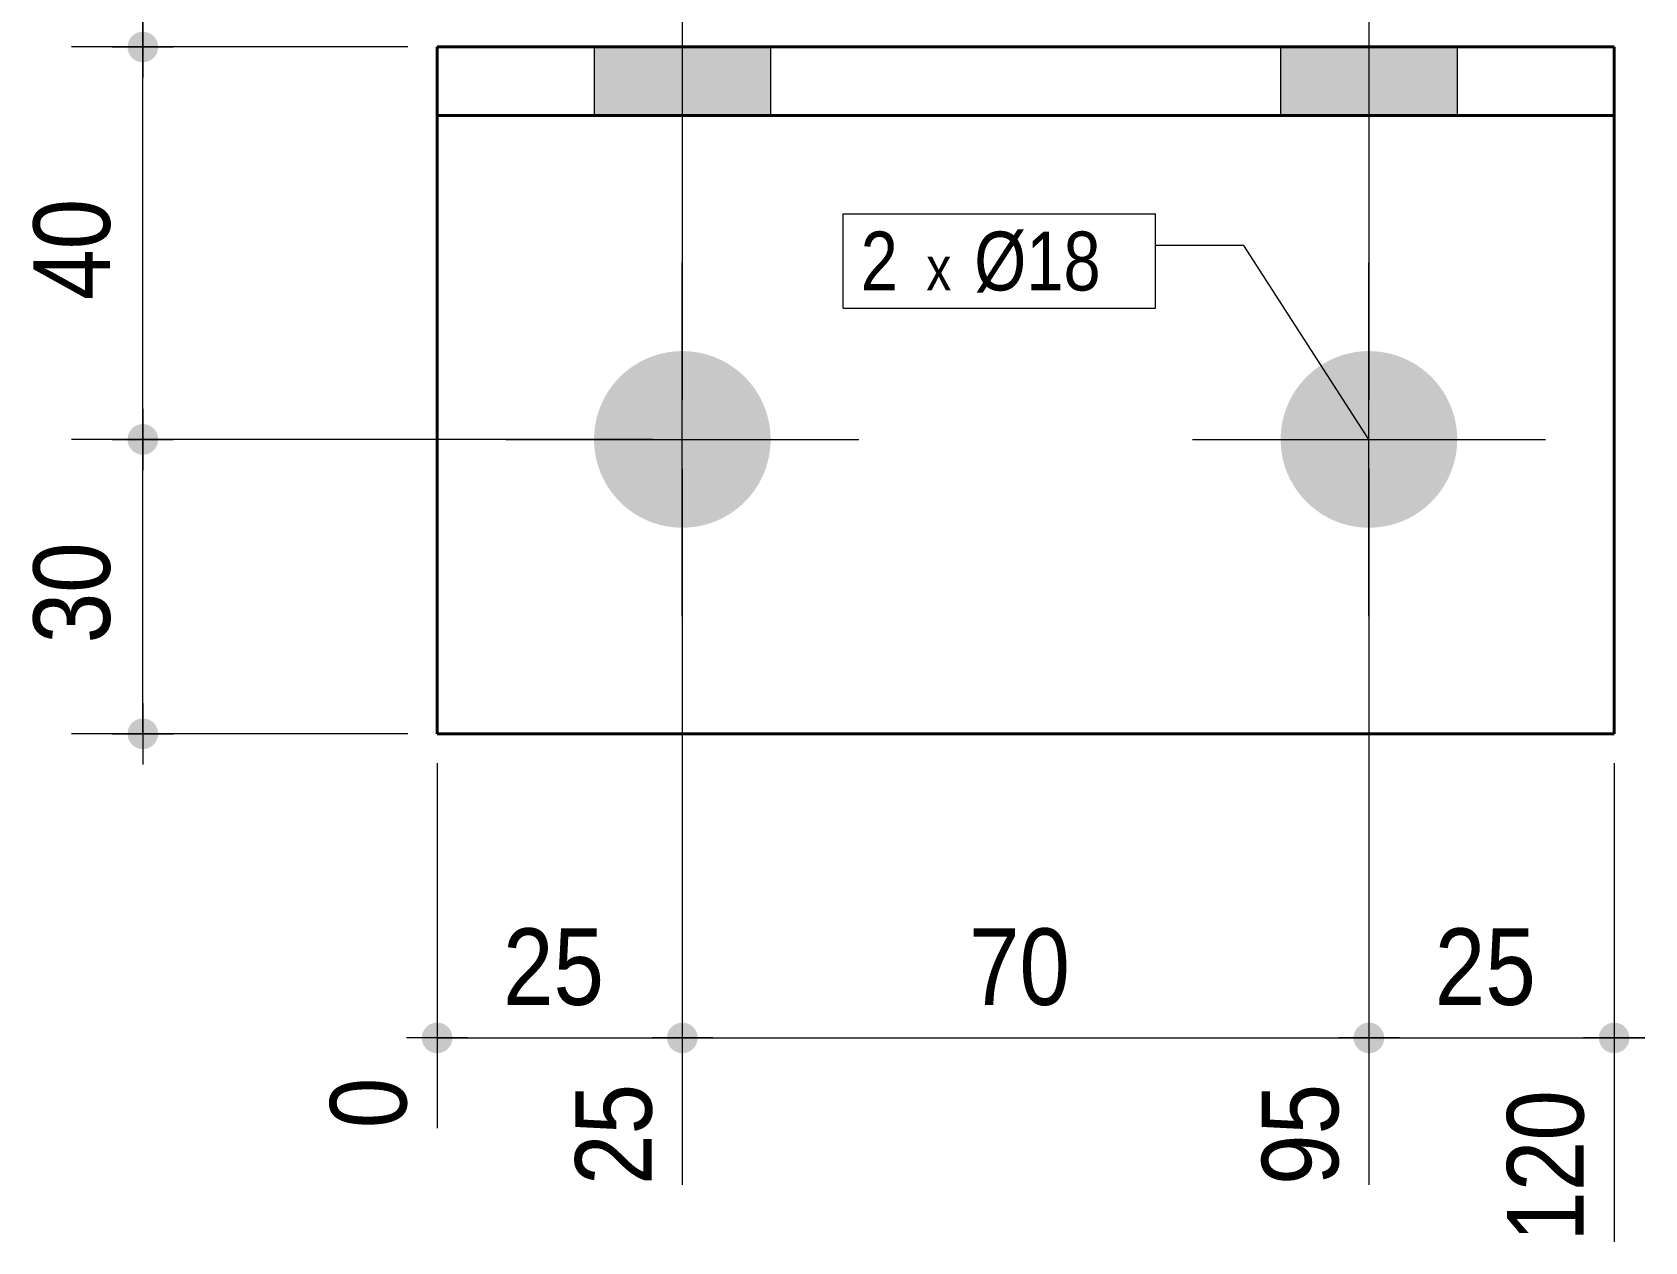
# Model space of a CAD drawing. Header units: millimetres. Extents: x 2 to 287, y 5 to 195.
# Drawn here: x 101.9 to 156.7, y 56.3 to 97.4 of the extents above; entities that cross this region are included whole.
import ezdxf

# ---------------------------------------------------------------- set-up
doc = ezdxf.new("R2010")
doc.units = ezdxf.units.MM
for name, color, linetype, lineweight in [('Boulon', 7, 'Continuous', 0), ('Cotation', 7, 'Continuous', 0), ('Désignation boulon', 3, 'Continuous', 0), ('Piece', 2, 'Continuous', 0)]:
    doc.layers.add(name, color=color, linetype=linetype, lineweight=lineweight)
doc.styles.add('ARIAL', font='ARIAL.TTF')
doc.styles.add('COMIC_SANS_MS', font='COMIC.TTF')

# ---------------------------------------------------------------- blocks, each defined once
blk = doc.blocks.new('*A4')
at = {"layer": 'Boulon'}
for points in [[(127.012, 96.87), (127.012, 94.537), (121.012, 94.537), (121.012, 96.87)], [(150.345, 96.87), (150.345, 94.537), (144.345, 94.537), (144.345, 96.87)]]:
    blk.add_hatch(color=256, dxfattribs=at).paths.add_polyline_path(points, flags=17)
at = {"layer": 'Boulon', "linetype": 'Continuous', "lineweight": 0}
for p, q in [((124.012, 101.535), (124.012, 84.868)), ((147.345, 101.535), (147.345, 84.868)), ((121.012, 96.87), (121.012, 94.537)), ((127.012, 96.87), (127.012, 94.537)), ((144.345, 96.87), (144.345, 94.537)), ((150.345, 96.87), (150.345, 94.537))]:
    blk.add_line(p, q, dxfattribs=at)
blk = doc.blocks.new('*A5')
at = {"layer": 'Boulon'}
for points in [[(123.94, 80.538), (123.866, 80.541), (123.793, 80.546), (123.719, 80.552), (123.646, 80.56), (123.573, 80.57), (123.501, 80.582), (123.428, 80.595), (123.356, 80.61), (123.284, 80.627), (123.213, 80.646), (123.143, 80.667), (123.072, 80.689), (123.003, 80.713), (122.934, 80.738), (122.865, 80.766), (122.798, 80.795), (122.731, 80.825), (122.665, 80.858), (122.599, 80.892), (122.535, 80.927), (122.471, 80.964), (122.408, 81.003), (122.347, 81.043), (122.286, 81.085), (122.226, 81.128), (122.168, 81.172), (122.11, 81.218), (122.054, 81.266), (121.999, 81.315), (121.945, 81.365), (121.892, 81.416), (121.841, 81.469), (121.791, 81.523), (121.742, 81.578), (121.694, 81.634), (121.648, 81.692), (121.604, 81.75), (121.561, 81.81), (121.519, 81.871), (121.479, 81.932), (121.44, 81.995), (121.403, 82.059), (121.368, 82.123), (121.334, 82.189), (121.301, 82.255), (121.271, 82.322), (121.242, 82.389), (121.214, 82.458), (121.189, 82.527), (121.165, 82.596), (121.143, 82.667), (121.122, 82.737), (121.103, 82.809), (121.086, 82.88), (121.071, 82.952), (121.058, 83.025), (121.046, 83.097), (121.036, 83.17), (121.028, 83.243), (121.022, 83.317), (121.017, 83.39), (121.014, 83.464), (121.013, 83.537), (121.014, 83.611), (121.017, 83.685), (121.022, 83.758), (121.028, 83.831), (121.036, 83.905), (121.046, 83.978), (121.058, 84.05), (121.071, 84.123), (121.086, 84.195), (121.103, 84.266), (121.122, 84.338), (121.143, 84.408), (121.165, 84.478), (121.189, 84.548), (121.214, 84.617), (121.242, 84.685), (121.271, 84.753), (121.301, 84.82), (121.334, 84.886), (121.368, 84.952), (121.403, 85.016), (121.44, 85.08), (121.479, 85.142), (121.519, 85.204), (121.561, 85.265), (121.604, 85.325), (121.648, 85.383), (121.694, 85.441), (121.742, 85.497), (121.791, 85.552), (121.841, 85.606), (121.892, 85.659), (121.945, 85.71), (121.999, 85.76), (122.054, 85.809), (122.11, 85.856), (122.168, 85.902), (122.226, 85.947), (122.286, 85.99), (122.347, 86.032), (122.408, 86.072), (122.471, 86.111), (122.535, 86.148), (122.599, 86.183), (122.665, 86.217), (122.731, 86.249), (122.798, 86.28), (122.865, 86.309), (122.934, 86.336), (123.003, 86.362), (123.072, 86.386), (123.143, 86.408), (123.213, 86.429), (123.284, 86.448), (123.356, 86.465), (123.428, 86.48), (123.501, 86.493), (123.573, 86.505), (123.646, 86.515), (123.719, 86.523), (123.793, 86.529), (123.866, 86.534), (123.94, 86.537), (124.013, 86.537), (124.087, 86.537), (124.161, 86.534), (124.234, 86.529), (124.307, 86.523), (124.381, 86.515), (124.454, 86.505), (124.526, 86.493), (124.599, 86.48), (124.671, 86.465), (124.742, 86.448), (124.814, 86.429), (124.884, 86.408), (124.954, 86.386), (125.024, 86.362), (125.093, 86.336), (125.161, 86.309), (125.229, 86.28), (125.296, 86.249), (125.362, 86.217), (125.428, 86.183), (125.492, 86.148), (125.556, 86.111), (125.618, 86.072), (125.68, 86.032), (125.741, 85.99), (125.8, 85.947), (125.859, 85.902), (125.917, 85.856), (125.973, 85.809), (126.028, 85.76), (126.082, 85.71), (126.135, 85.659), (126.186, 85.606), (126.236, 85.552), (126.285, 85.497), (126.332, 85.441), (126.378, 85.383), (126.423, 85.325), (126.466, 85.265), (126.508, 85.204), (126.548, 85.142), (126.587, 85.08), (126.624, 85.016), (126.659, 84.952), (126.693, 84.886), (126.725, 84.82), (126.756, 84.753), (126.785, 84.685), (126.812, 84.617), (126.838, 84.548), (126.862, 84.478), (126.884, 84.408), (126.905, 84.338), (126.923, 84.266), (126.94, 84.195), (126.956, 84.123), (126.969, 84.05), (126.981, 83.978), (126.991, 83.905), (126.999, 83.831), (127.005, 83.758), (127.01, 83.685), (127.012, 83.611), (127.013, 83.537), (127.012, 83.464), (127.01, 83.39), (127.005, 83.317), (126.999, 83.243), (126.991, 83.17), (126.981, 83.097), (126.969, 83.025), (126.956, 82.952), (126.94, 82.88), (126.923, 82.809), (126.905, 82.737), (126.884, 82.667), (126.862, 82.596), (126.838, 82.527), (126.812, 82.458), (126.785, 82.389), (126.756, 82.322), (126.725, 82.255), (126.693, 82.189), (126.659, 82.123), (126.624, 82.059), (126.587, 81.995), (126.548, 81.932), (126.508, 81.871), (126.466, 81.81), (126.423, 81.75), (126.378, 81.692), (126.332, 81.634), (126.285, 81.578), (126.236, 81.523), (126.186, 81.469), (126.135, 81.416), (126.082, 81.365), (126.028, 81.315), (125.973, 81.266), (125.917, 81.218), (125.859, 81.172), (125.8, 81.128), (125.741, 81.085), (125.68, 81.043), (125.618, 81.003), (125.556, 80.964), (125.492, 80.927), (125.428, 80.892), (125.362, 80.858), (125.296, 80.825), (125.229, 80.795), (125.161, 80.766), (125.093, 80.738), (125.024, 80.713), (124.954, 80.689), (124.884, 80.667), (124.814, 80.646), (124.742, 80.627), (124.671, 80.61), (124.599, 80.595), (124.526, 80.582), (124.454, 80.57), (124.381, 80.56), (124.307, 80.552), (124.234, 80.546), (124.161, 80.541), (124.087, 80.538), (124.013, 80.537)], [(147.273, 80.538), (147.2, 80.541), (147.126, 80.546), (147.053, 80.552), (146.979, 80.56), (146.907, 80.57), (146.834, 80.582), (146.761, 80.595), (146.689, 80.61), (146.618, 80.627), (146.547, 80.646), (146.476, 80.667), (146.406, 80.689), (146.336, 80.713), (146.267, 80.738), (146.199, 80.766), (146.131, 80.795), (146.064, 80.825), (145.998, 80.858), (145.933, 80.892), (145.868, 80.927), (145.804, 80.964), (145.742, 81.003), (145.68, 81.043), (145.619, 81.085), (145.56, 81.128), (145.501, 81.172), (145.444, 81.218), (145.387, 81.266), (145.332, 81.315), (145.278, 81.365), (145.225, 81.416), (145.174, 81.469), (145.124, 81.523), (145.075, 81.578), (145.028, 81.634), (144.982, 81.692), (144.937, 81.75), (144.894, 81.81), (144.852, 81.871), (144.812, 81.932), (144.774, 81.995), (144.736, 82.059), (144.701, 82.123), (144.667, 82.189), (144.635, 82.255), (144.604, 82.322), (144.575, 82.389), (144.548, 82.458), (144.522, 82.527), (144.498, 82.596), (144.476, 82.667), (144.455, 82.737), (144.437, 82.809), (144.42, 82.88), (144.404, 82.952), (144.391, 83.025), (144.379, 83.097), (144.369, 83.17), (144.361, 83.243), (144.355, 83.317), (144.35, 83.39), (144.348, 83.464), (144.347, 83.537), (144.348, 83.611), (144.35, 83.685), (144.355, 83.758), (144.361, 83.831), (144.369, 83.905), (144.379, 83.978), (144.391, 84.05), (144.404, 84.123), (144.42, 84.195), (144.437, 84.266), (144.455, 84.338), (144.476, 84.408), (144.498, 84.478), (144.522, 84.548), (144.548, 84.617), (144.575, 84.685), (144.604, 84.753), (144.635, 84.82), (144.667, 84.886), (144.701, 84.952), (144.736, 85.016), (144.774, 85.08), (144.812, 85.142), (144.852, 85.204), (144.894, 85.265), (144.937, 85.325), (144.982, 85.383), (145.028, 85.441), (145.075, 85.497), (145.124, 85.552), (145.174, 85.606), (145.225, 85.659), (145.278, 85.71), (145.332, 85.76), (145.387, 85.809), (145.444, 85.856), (145.501, 85.902), (145.56, 85.947), (145.619, 85.99), (145.68, 86.032), (145.742, 86.072), (145.804, 86.111), (145.868, 86.148), (145.933, 86.183), (145.998, 86.217), (146.064, 86.249), (146.131, 86.28), (146.199, 86.309), (146.267, 86.336), (146.336, 86.362), (146.406, 86.386), (146.476, 86.408), (146.547, 86.429), (146.618, 86.448), (146.689, 86.465), (146.761, 86.48), (146.834, 86.493), (146.907, 86.505), (146.979, 86.515), (147.053, 86.523), (147.126, 86.529), (147.2, 86.534), (147.273, 86.537), (147.347, 86.537), (147.42, 86.537), (147.494, 86.534), (147.567, 86.529), (147.641, 86.523), (147.714, 86.515), (147.787, 86.505), (147.86, 86.493), (147.932, 86.48), (148.004, 86.465), (148.076, 86.448), (148.147, 86.429), (148.218, 86.408), (148.288, 86.386), (148.357, 86.362), (148.426, 86.336), (148.495, 86.309), (148.562, 86.28), (148.629, 86.249), (148.696, 86.217), (148.761, 86.183), (148.825, 86.148), (148.889, 86.111), (148.952, 86.072), (149.013, 86.032), (149.074, 85.99), (149.134, 85.947), (149.192, 85.902), (149.25, 85.856), (149.306, 85.809), (149.361, 85.76), (149.415, 85.71), (149.468, 85.659), (149.519, 85.606), (149.57, 85.552), (149.618, 85.497), (149.666, 85.441), (149.712, 85.383), (149.756, 85.325), (149.799, 85.265), (149.841, 85.204), (149.881, 85.142), (149.92, 85.08), (149.957, 85.016), (149.992, 84.952), (150.026, 84.886), (150.059, 84.82), (150.089, 84.753), (150.118, 84.685), (150.146, 84.617), (150.171, 84.548), (150.195, 84.478), (150.218, 84.408), (150.238, 84.338), (150.257, 84.266), (150.274, 84.195), (150.289, 84.123), (150.303, 84.05), (150.314, 83.978), (150.324, 83.905), (150.332, 83.831), (150.339, 83.758), (150.343, 83.685), (150.346, 83.611), (150.347, 83.537), (150.346, 83.464), (150.343, 83.39), (150.339, 83.317), (150.332, 83.243), (150.324, 83.17), (150.314, 83.097), (150.303, 83.025), (150.289, 82.952), (150.274, 82.88), (150.257, 82.809), (150.238, 82.737), (150.218, 82.667), (150.195, 82.596), (150.171, 82.527), (150.146, 82.458), (150.118, 82.389), (150.089, 82.322), (150.059, 82.255), (150.026, 82.189), (149.992, 82.123), (149.957, 82.059), (149.92, 81.995), (149.881, 81.932), (149.841, 81.871), (149.799, 81.81), (149.756, 81.75), (149.712, 81.692), (149.666, 81.634), (149.618, 81.578), (149.57, 81.523), (149.519, 81.469), (149.468, 81.416), (149.415, 81.365), (149.361, 81.315), (149.306, 81.266), (149.25, 81.218), (149.192, 81.172), (149.134, 81.128), (149.074, 81.085), (149.013, 81.043), (148.952, 81.003), (148.889, 80.964), (148.825, 80.927), (148.761, 80.892), (148.696, 80.858), (148.629, 80.825), (148.562, 80.795), (148.495, 80.766), (148.426, 80.738), (148.357, 80.713), (148.288, 80.689), (148.218, 80.667), (148.147, 80.646), (148.076, 80.627), (148.004, 80.61), (147.932, 80.595), (147.86, 80.582), (147.787, 80.57), (147.714, 80.56), (147.641, 80.552), (147.567, 80.546), (147.494, 80.541), (147.42, 80.538), (147.347, 80.537)]]:
    blk.add_hatch(color=256, dxfattribs=at).paths.add_polyline_path(points, flags=17)
at = {"layer": 'Boulon', "linetype": 'Continuous', "lineweight": 0}
for p, q in [((124.013, 77.537), (124.013, 89.537)), ((147.347, 77.537), (147.347, 89.537)), ((118.013, 83.537), (130.013, 83.537)), ((141.347, 83.537), (153.347, 83.537))]:
    blk.add_line(p, q, dxfattribs=at)
blk = doc.blocks.new('*A6')
at = {"layer": 'Piece', "color": 2, "linetype": 'Continuous', "lineweight": 40}
for p, q in [((115.68, 73.537125), (115.68, 96.870459)), ((155.68, 96.870459), (115.68, 96.870459)), ((155.68, 73.537125), (155.68, 96.870459)), ((155.68, 94.537125), (115.68, 94.537125)), ((155.68, 73.537125), (115.68, 73.537125))]:
    blk.add_line(p, q, dxfattribs=at)
blk = doc.blocks.new('*A18')
at = {"layer": 'Cotation'}
for points in [[(105.654, 83.018), (105.629, 83.02), (105.604, 83.023), (105.579, 83.027), (105.554, 83.033), (105.529, 83.04), (105.505, 83.048), (105.481, 83.057), (105.458, 83.067), (105.435, 83.079), (105.413, 83.091), (105.391, 83.105), (105.37, 83.12), (105.35, 83.135), (105.331, 83.152), (105.312, 83.17), (105.295, 83.188), (105.278, 83.208), (105.262, 83.228), (105.248, 83.249), (105.234, 83.27), (105.221, 83.292), (105.21, 83.315), (105.2, 83.338), (105.19, 83.362), (105.182, 83.386), (105.176, 83.411), (105.17, 83.436), (105.166, 83.461), (105.163, 83.486), (105.161, 83.512), (105.16, 83.537), (105.161, 83.563), (105.163, 83.588), (105.166, 83.614), (105.17, 83.639), (105.176, 83.664), (105.182, 83.688), (105.19, 83.713), (105.2, 83.736), (105.21, 83.76), (105.221, 83.783), (105.234, 83.805), (105.248, 83.826), (105.262, 83.847), (105.278, 83.867), (105.295, 83.887), (105.312, 83.905), (105.331, 83.923), (105.35, 83.939), (105.37, 83.955), (105.391, 83.97), (105.413, 83.983), (105.435, 83.996), (105.458, 84.008), (105.481, 84.018), (105.505, 84.027), (105.529, 84.035), (105.554, 84.042), (105.579, 84.047), (105.604, 84.052), (105.629, 84.055), (105.654, 84.057), (105.68, 84.057), (105.706, 84.057), (105.731, 84.055), (105.756, 84.052), (105.781, 84.047), (105.806, 84.042), (105.831, 84.035), (105.855, 84.027), (105.879, 84.018), (105.902, 84.008), (105.925, 83.996), (105.947, 83.983), (105.969, 83.97), (105.99, 83.955), (106.01, 83.939), (106.029, 83.923), (106.048, 83.905), (106.065, 83.887), (106.082, 83.867), (106.098, 83.847), (106.112, 83.826), (106.126, 83.805), (106.139, 83.783), (106.15, 83.76), (106.16, 83.736), (106.17, 83.713), (106.178, 83.688), (106.184, 83.664), (106.19, 83.639), (106.194, 83.614), (106.197, 83.588), (106.199, 83.563), (106.2, 83.537), (106.199, 83.512), (106.197, 83.486), (106.194, 83.461), (106.19, 83.436), (106.184, 83.411), (106.178, 83.386), (106.17, 83.362), (106.16, 83.338), (106.15, 83.315), (106.139, 83.292), (106.126, 83.27), (106.112, 83.249), (106.098, 83.228), (106.082, 83.208), (106.065, 83.188), (106.048, 83.17), (106.029, 83.152), (106.01, 83.135), (105.99, 83.12), (105.969, 83.105), (105.947, 83.091), (105.925, 83.079), (105.902, 83.067), (105.879, 83.057), (105.855, 83.048), (105.831, 83.04), (105.806, 83.033), (105.781, 83.027), (105.756, 83.023), (105.731, 83.02), (105.706, 83.018), (105.68, 83.017)], [(105.654, 73.018), (105.629, 73.02), (105.604, 73.023), (105.579, 73.027), (105.554, 73.033), (105.529, 73.04), (105.505, 73.048), (105.481, 73.057), (105.458, 73.067), (105.435, 73.079), (105.413, 73.091), (105.391, 73.105), (105.37, 73.119), (105.35, 73.135), (105.331, 73.152), (105.312, 73.169), (105.295, 73.188), (105.278, 73.207), (105.262, 73.227), (105.248, 73.248), (105.234, 73.27), (105.221, 73.292), (105.21, 73.315), (105.2, 73.338), (105.19, 73.362), (105.182, 73.386), (105.176, 73.411), (105.17, 73.436), (105.166, 73.461), (105.163, 73.486), (105.161, 73.512), (105.16, 73.537), (105.161, 73.563), (105.163, 73.588), (105.166, 73.613), (105.17, 73.639), (105.176, 73.663), (105.182, 73.688), (105.19, 73.712), (105.2, 73.736), (105.21, 73.759), (105.221, 73.782), (105.234, 73.804), (105.248, 73.826), (105.262, 73.847), (105.278, 73.867), (105.295, 73.886), (105.312, 73.905), (105.331, 73.922), (105.35, 73.939), (105.37, 73.955), (105.391, 73.969), (105.413, 73.983), (105.435, 73.996), (105.458, 74.007), (105.481, 74.018), (105.505, 74.027), (105.529, 74.035), (105.554, 74.042), (105.579, 74.047), (105.604, 74.051), (105.629, 74.055), (105.654, 74.056), (105.68, 74.057), (105.706, 74.056), (105.731, 74.055), (105.756, 74.051), (105.781, 74.047), (105.806, 74.042), (105.831, 74.035), (105.855, 74.027), (105.879, 74.018), (105.902, 74.007), (105.925, 73.996), (105.947, 73.983), (105.969, 73.969), (105.99, 73.955), (106.01, 73.939), (106.029, 73.922), (106.048, 73.905), (106.065, 73.886), (106.082, 73.867), (106.098, 73.847), (106.112, 73.826), (106.126, 73.804), (106.139, 73.782), (106.15, 73.759), (106.16, 73.736), (106.17, 73.712), (106.178, 73.688), (106.184, 73.663), (106.19, 73.639), (106.194, 73.613), (106.197, 73.588), (106.199, 73.563), (106.2, 73.537), (106.199, 73.512), (106.197, 73.486), (106.194, 73.461), (106.19, 73.436), (106.184, 73.411), (106.178, 73.386), (106.17, 73.362), (106.16, 73.338), (106.15, 73.315), (106.139, 73.292), (106.126, 73.27), (106.112, 73.248), (106.098, 73.227), (106.082, 73.207), (106.065, 73.188), (106.048, 73.169), (106.029, 73.152), (106.01, 73.135), (105.99, 73.119), (105.969, 73.105), (105.947, 73.091), (105.925, 73.079), (105.902, 73.067), (105.879, 73.057), (105.855, 73.048), (105.831, 73.04), (105.806, 73.033), (105.781, 73.027), (105.756, 73.023), (105.731, 73.02), (105.706, 73.018), (105.68, 73.017)]]:
    blk.add_hatch(color=256, dxfattribs=at).paths.add_polyline_path(points, flags=17)
at = {"layer": 'Cotation', "linetype": 'Continuous', "lineweight": 0}
for p, q in [((105.68, 84.577), (105.68, 82.497)), ((105.68, 83.537), (105.68, 84.577)), ((123.013, 83.537), (103.26, 83.537)), ((104.64, 83.537), (106.72, 83.537)), ((105.68, 73.537), (105.68, 83.537)), ((105.68, 74.577), (105.68, 72.497)), ((114.68, 73.537), (103.26, 73.537)), ((104.64, 73.537), (106.72, 73.537)), ((105.68, 73.537), (105.68, 72.497))]:
    blk.add_line(p, q, dxfattribs=at)
at = {"layer": 'Cotation'}
for p in [(105.68, 83.537), (105.68, 73.537)]:
    blk.add_point(p, dxfattribs=at)
at = {"layer": 'Cotation', "style": 'ARIAL', "width": 0.85}
blk.add_text('30', height=2.6, rotation=90.0002, dxfattribs=at).set_placement((104.56, 76.609))
blk = doc.blocks.new('*A19')
at = {"layer": 'Cotation'}
for points in [[(105.654, 96.351), (105.629, 96.353), (105.604, 96.356), (105.579, 96.36), (105.554, 96.366), (105.529, 96.373), (105.505, 96.381), (105.481, 96.39), (105.458, 96.4), (105.435, 96.412), (105.413, 96.424), (105.391, 96.438), (105.37, 96.453), (105.35, 96.468), (105.331, 96.485), (105.312, 96.503), (105.295, 96.521), (105.278, 96.541), (105.262, 96.561), (105.248, 96.582), (105.234, 96.603), (105.221, 96.625), (105.21, 96.648), (105.2, 96.671), (105.19, 96.695), (105.182, 96.72), (105.176, 96.744), (105.17, 96.769), (105.166, 96.794), (105.163, 96.819), (105.161, 96.845), (105.16, 96.87), (105.161, 96.896), (105.163, 96.921), (105.166, 96.947), (105.17, 96.972), (105.176, 96.997), (105.182, 97.021), (105.19, 97.046), (105.2, 97.069), (105.21, 97.093), (105.221, 97.116), (105.234, 97.138), (105.248, 97.159), (105.262, 97.18), (105.278, 97.2), (105.295, 97.22), (105.312, 97.238), (105.331, 97.256), (105.35, 97.272), (105.37, 97.288), (105.391, 97.303), (105.413, 97.316), (105.435, 97.329), (105.458, 97.341), (105.481, 97.351), (105.505, 97.36), (105.529, 97.368), (105.554, 97.375), (105.579, 97.38), (105.604, 97.385), (105.629, 97.388), (105.654, 97.39), (105.68, 97.39), (105.706, 97.39), (105.731, 97.388), (105.756, 97.385), (105.781, 97.38), (105.806, 97.375), (105.831, 97.368), (105.855, 97.36), (105.879, 97.351), (105.902, 97.341), (105.925, 97.329), (105.947, 97.316), (105.969, 97.303), (105.99, 97.288), (106.01, 97.272), (106.029, 97.256), (106.048, 97.238), (106.065, 97.22), (106.082, 97.2), (106.098, 97.18), (106.112, 97.159), (106.126, 97.138), (106.139, 97.116), (106.15, 97.093), (106.16, 97.069), (106.17, 97.046), (106.178, 97.021), (106.184, 96.997), (106.19, 96.972), (106.194, 96.947), (106.197, 96.921), (106.199, 96.896), (106.2, 96.87), (106.199, 96.845), (106.197, 96.819), (106.194, 96.794), (106.19, 96.769), (106.184, 96.744), (106.178, 96.72), (106.17, 96.695), (106.16, 96.671), (106.15, 96.648), (106.139, 96.625), (106.126, 96.603), (106.112, 96.582), (106.098, 96.561), (106.082, 96.541), (106.065, 96.521), (106.048, 96.503), (106.029, 96.485), (106.01, 96.468), (105.99, 96.453), (105.969, 96.438), (105.947, 96.424), (105.925, 96.412), (105.902, 96.4), (105.879, 96.39), (105.855, 96.381), (105.831, 96.373), (105.806, 96.366), (105.781, 96.36), (105.756, 96.356), (105.731, 96.353), (105.706, 96.351), (105.68, 96.35)], [(105.654, 83.018), (105.629, 83.02), (105.604, 83.023), (105.579, 83.027), (105.554, 83.033), (105.529, 83.04), (105.505, 83.048), (105.481, 83.057), (105.458, 83.067), (105.435, 83.079), (105.413, 83.091), (105.391, 83.105), (105.37, 83.12), (105.35, 83.135), (105.331, 83.152), (105.312, 83.17), (105.295, 83.188), (105.278, 83.208), (105.262, 83.228), (105.248, 83.249), (105.234, 83.27), (105.221, 83.292), (105.21, 83.315), (105.2, 83.338), (105.19, 83.362), (105.182, 83.386), (105.176, 83.411), (105.17, 83.436), (105.166, 83.461), (105.163, 83.486), (105.161, 83.512), (105.16, 83.537), (105.161, 83.563), (105.163, 83.588), (105.166, 83.614), (105.17, 83.639), (105.176, 83.664), (105.182, 83.688), (105.19, 83.713), (105.2, 83.736), (105.21, 83.76), (105.221, 83.783), (105.234, 83.805), (105.248, 83.826), (105.262, 83.847), (105.278, 83.867), (105.295, 83.887), (105.312, 83.905), (105.331, 83.923), (105.35, 83.939), (105.37, 83.955), (105.391, 83.97), (105.413, 83.983), (105.435, 83.996), (105.458, 84.008), (105.481, 84.018), (105.505, 84.027), (105.529, 84.035), (105.554, 84.042), (105.579, 84.047), (105.604, 84.052), (105.629, 84.055), (105.654, 84.057), (105.68, 84.057), (105.706, 84.057), (105.731, 84.055), (105.756, 84.052), (105.781, 84.047), (105.806, 84.042), (105.831, 84.035), (105.855, 84.027), (105.879, 84.018), (105.902, 84.008), (105.925, 83.996), (105.947, 83.983), (105.969, 83.97), (105.99, 83.955), (106.01, 83.939), (106.029, 83.923), (106.048, 83.905), (106.065, 83.887), (106.082, 83.867), (106.098, 83.847), (106.112, 83.826), (106.126, 83.805), (106.139, 83.783), (106.15, 83.76), (106.16, 83.736), (106.17, 83.713), (106.178, 83.688), (106.184, 83.664), (106.19, 83.639), (106.194, 83.614), (106.197, 83.588), (106.199, 83.563), (106.2, 83.537), (106.199, 83.512), (106.197, 83.486), (106.194, 83.461), (106.19, 83.436), (106.184, 83.411), (106.178, 83.386), (106.17, 83.362), (106.16, 83.338), (106.15, 83.315), (106.139, 83.292), (106.126, 83.27), (106.112, 83.249), (106.098, 83.228), (106.082, 83.208), (106.065, 83.188), (106.048, 83.17), (106.029, 83.152), (106.01, 83.135), (105.99, 83.12), (105.969, 83.105), (105.947, 83.091), (105.925, 83.079), (105.902, 83.067), (105.879, 83.057), (105.855, 83.048), (105.831, 83.04), (105.806, 83.033), (105.781, 83.027), (105.756, 83.023), (105.731, 83.02), (105.706, 83.018), (105.68, 83.017)]]:
    blk.add_hatch(color=256, dxfattribs=at).paths.add_polyline_path(points, flags=17)
at = {"layer": 'Cotation', "linetype": 'Continuous', "lineweight": 0}
for p, q in [((105.68, 97.91), (105.68, 95.83)), ((105.68, 96.87), (105.68, 97.91)), ((114.68, 96.87), (103.26, 96.87)), ((104.64, 96.87), (106.72, 96.87)), ((105.68, 83.537), (105.68, 96.87)), ((105.68, 84.577), (105.68, 82.497)), ((123.013, 83.537), (103.26, 83.537)), ((104.64, 83.537), (106.72, 83.537)), ((105.68, 83.537), (105.68, 82.497))]:
    blk.add_line(p, q, dxfattribs=at)
at = {"layer": 'Cotation'}
for p in [(105.68, 96.87), (105.68, 83.537)]:
    blk.add_point(p, dxfattribs=at)
at = {"layer": 'Cotation', "style": 'ARIAL', "width": 0.85}
blk.add_text('40', height=2.6, rotation=90.0002, dxfattribs=at).set_placement((104.56, 88.276))
blk = doc.blocks.new('*A23')
at = {"layer": 'Cotation'}
for points in [[(115.654, 62.684), (115.629, 62.686), (115.604, 62.689), (115.579, 62.694), (115.554, 62.699), (115.529, 62.706), (115.505, 62.714), (115.481, 62.723), (115.458, 62.734), (115.435, 62.745), (115.413, 62.758), (115.391, 62.771), (115.37, 62.786), (115.35, 62.802), (115.331, 62.818), (115.312, 62.836), (115.295, 62.855), (115.278, 62.874), (115.262, 62.894), (115.248, 62.915), (115.234, 62.936), (115.221, 62.959), (115.21, 62.981), (115.2, 63.005), (115.19, 63.029), (115.182, 63.053), (115.176, 63.077), (115.17, 63.102), (115.166, 63.127), (115.163, 63.153), (115.161, 63.178), (115.16, 63.204), (115.161, 63.229), (115.163, 63.255), (115.166, 63.28), (115.17, 63.305), (115.176, 63.33), (115.182, 63.355), (115.19, 63.379), (115.2, 63.403), (115.21, 63.426), (115.221, 63.449), (115.234, 63.471), (115.248, 63.493), (115.262, 63.514), (115.278, 63.534), (115.295, 63.553), (115.312, 63.571), (115.331, 63.589), (115.35, 63.606), (115.37, 63.621), (115.391, 63.636), (115.413, 63.65), (115.435, 63.662), (115.458, 63.674), (115.481, 63.684), (115.505, 63.693), (115.529, 63.701), (115.554, 63.708), (115.579, 63.714), (115.604, 63.718), (115.629, 63.721), (115.654, 63.723), (115.68, 63.724), (115.706, 63.723), (115.731, 63.721), (115.756, 63.718), (115.781, 63.714), (115.806, 63.708), (115.831, 63.701), (115.855, 63.693), (115.879, 63.684), (115.902, 63.674), (115.925, 63.662), (115.947, 63.65), (115.969, 63.636), (115.99, 63.621), (116.01, 63.606), (116.029, 63.589), (116.048, 63.571), (116.065, 63.553), (116.082, 63.534), (116.098, 63.514), (116.112, 63.493), (116.126, 63.471), (116.139, 63.449), (116.15, 63.426), (116.16, 63.403), (116.17, 63.379), (116.178, 63.355), (116.184, 63.33), (116.19, 63.305), (116.194, 63.28), (116.197, 63.255), (116.199, 63.229), (116.2, 63.204), (116.199, 63.178), (116.197, 63.153), (116.194, 63.127), (116.19, 63.102), (116.184, 63.077), (116.178, 63.053), (116.17, 63.029), (116.16, 63.005), (116.15, 62.981), (116.139, 62.959), (116.126, 62.936), (116.112, 62.915), (116.098, 62.894), (116.082, 62.874), (116.065, 62.855), (116.048, 62.836), (116.029, 62.818), (116.01, 62.802), (115.99, 62.786), (115.969, 62.771), (115.947, 62.758), (115.925, 62.745), (115.902, 62.734), (115.879, 62.723), (115.855, 62.714), (115.831, 62.706), (115.806, 62.699), (115.781, 62.694), (115.756, 62.689), (115.731, 62.686), (115.706, 62.684), (115.68, 62.684)], [(123.988, 62.684), (123.962, 62.686), (123.937, 62.689), (123.912, 62.694), (123.887, 62.699), (123.862, 62.706), (123.838, 62.714), (123.814, 62.723), (123.791, 62.734), (123.768, 62.745), (123.746, 62.758), (123.724, 62.771), (123.704, 62.786), (123.684, 62.802), (123.664, 62.818), (123.646, 62.836), (123.628, 62.855), (123.611, 62.874), (123.596, 62.894), (123.581, 62.915), (123.567, 62.936), (123.555, 62.959), (123.543, 62.981), (123.533, 63.005), (123.524, 63.029), (123.516, 63.053), (123.509, 63.077), (123.503, 63.102), (123.499, 63.127), (123.496, 63.153), (123.494, 63.178), (123.493, 63.204), (123.494, 63.229), (123.496, 63.255), (123.499, 63.28), (123.503, 63.305), (123.509, 63.33), (123.516, 63.355), (123.524, 63.379), (123.533, 63.403), (123.543, 63.426), (123.555, 63.449), (123.567, 63.471), (123.581, 63.493), (123.596, 63.514), (123.611, 63.534), (123.628, 63.553), (123.646, 63.571), (123.664, 63.589), (123.684, 63.606), (123.704, 63.621), (123.724, 63.636), (123.746, 63.65), (123.768, 63.662), (123.791, 63.674), (123.814, 63.684), (123.838, 63.693), (123.862, 63.701), (123.887, 63.708), (123.912, 63.714), (123.937, 63.718), (123.962, 63.721), (123.988, 63.723), (124.013, 63.724), (124.039, 63.723), (124.064, 63.721), (124.09, 63.718), (124.115, 63.714), (124.14, 63.708), (124.164, 63.701), (124.189, 63.693), (124.212, 63.684), (124.236, 63.674), (124.259, 63.662), (124.281, 63.65), (124.302, 63.636), (124.323, 63.621), (124.343, 63.606), (124.363, 63.589), (124.381, 63.571), (124.399, 63.553), (124.415, 63.534), (124.431, 63.514), (124.446, 63.493), (124.459, 63.471), (124.472, 63.449), (124.483, 63.426), (124.494, 63.403), (124.503, 63.379), (124.511, 63.355), (124.518, 63.33), (124.523, 63.305), (124.528, 63.28), (124.531, 63.255), (124.533, 63.229), (124.533, 63.204), (124.533, 63.178), (124.531, 63.153), (124.528, 63.127), (124.523, 63.102), (124.518, 63.077), (124.511, 63.053), (124.503, 63.029), (124.494, 63.005), (124.483, 62.981), (124.472, 62.959), (124.459, 62.936), (124.446, 62.915), (124.431, 62.894), (124.415, 62.874), (124.399, 62.855), (124.381, 62.836), (124.363, 62.818), (124.343, 62.802), (124.323, 62.786), (124.302, 62.771), (124.281, 62.758), (124.259, 62.745), (124.236, 62.734), (124.212, 62.723), (124.189, 62.714), (124.164, 62.706), (124.14, 62.699), (124.115, 62.694), (124.09, 62.689), (124.064, 62.686), (124.039, 62.684), (124.013, 62.684)]]:
    blk.add_hatch(color=256, dxfattribs=at).paths.add_polyline_path(points, flags=17)
at = {"layer": 'Cotation', "linetype": 'Continuous', "lineweight": 0}
for p, q in [((124.013, 82.537), (124.013, 58.207)), ((115.68, 72.537), (115.68, 60.135)), ((115.68, 64.244), (115.68, 62.164)), ((124.013, 64.244), (124.013, 62.164)), ((116.72, 63.204), (114.64, 63.204)), ((115.68, 63.204), (114.64, 63.204)), ((115.68, 63.204), (124.013, 63.204)), ((125.053, 63.204), (122.973, 63.204)), ((124.013, 63.204), (125.053, 63.204))]:
    blk.add_line(p, q, dxfattribs=at)
at = {"layer": 'Cotation'}
for p in [(115.68, 63.204), (124.013, 63.204)]:
    blk.add_point(p, dxfattribs=at)
at = {"layer": 'Cotation', "style": 'ARIAL', "width": 0.85}
blk.add_text('25', height=2.6, dxfattribs=at).set_placement((117.918, 64.324))
for s, p in [('0', (114.64, 60.135)), ('25', (122.973, 58.207))]:
    blk.add_text(s, height=2.6, rotation=90.0002, dxfattribs=at).set_placement(p)
blk = doc.blocks.new('*A24')
at = {"layer": 'Cotation'}
for points in [[(123.988, 62.684), (123.962, 62.686), (123.937, 62.689), (123.912, 62.694), (123.887, 62.699), (123.862, 62.706), (123.838, 62.714), (123.814, 62.723), (123.791, 62.734), (123.768, 62.745), (123.746, 62.758), (123.724, 62.771), (123.704, 62.786), (123.684, 62.802), (123.664, 62.818), (123.646, 62.836), (123.628, 62.855), (123.611, 62.874), (123.596, 62.894), (123.581, 62.915), (123.567, 62.936), (123.555, 62.959), (123.543, 62.981), (123.533, 63.005), (123.524, 63.029), (123.516, 63.053), (123.509, 63.077), (123.503, 63.102), (123.499, 63.127), (123.496, 63.153), (123.494, 63.178), (123.493, 63.204), (123.494, 63.229), (123.496, 63.255), (123.499, 63.28), (123.503, 63.305), (123.509, 63.33), (123.516, 63.355), (123.524, 63.379), (123.533, 63.403), (123.543, 63.426), (123.555, 63.449), (123.567, 63.471), (123.581, 63.493), (123.596, 63.514), (123.611, 63.534), (123.628, 63.553), (123.646, 63.571), (123.664, 63.589), (123.684, 63.606), (123.704, 63.621), (123.724, 63.636), (123.746, 63.65), (123.768, 63.662), (123.791, 63.674), (123.814, 63.684), (123.838, 63.693), (123.862, 63.701), (123.887, 63.708), (123.912, 63.714), (123.937, 63.718), (123.962, 63.721), (123.988, 63.723), (124.013, 63.724), (124.039, 63.723), (124.064, 63.721), (124.09, 63.718), (124.115, 63.714), (124.14, 63.708), (124.164, 63.701), (124.189, 63.693), (124.212, 63.684), (124.236, 63.674), (124.259, 63.662), (124.281, 63.65), (124.302, 63.636), (124.323, 63.621), (124.343, 63.606), (124.363, 63.589), (124.381, 63.571), (124.399, 63.553), (124.415, 63.534), (124.431, 63.514), (124.446, 63.493), (124.459, 63.471), (124.472, 63.449), (124.483, 63.426), (124.494, 63.403), (124.503, 63.379), (124.511, 63.355), (124.518, 63.33), (124.523, 63.305), (124.528, 63.28), (124.531, 63.255), (124.533, 63.229), (124.533, 63.204), (124.533, 63.178), (124.531, 63.153), (124.528, 63.127), (124.523, 63.102), (124.518, 63.077), (124.511, 63.053), (124.503, 63.029), (124.494, 63.005), (124.483, 62.981), (124.472, 62.959), (124.459, 62.936), (124.446, 62.915), (124.431, 62.894), (124.415, 62.874), (124.399, 62.855), (124.381, 62.836), (124.363, 62.818), (124.343, 62.802), (124.323, 62.786), (124.302, 62.771), (124.281, 62.758), (124.259, 62.745), (124.236, 62.734), (124.212, 62.723), (124.189, 62.714), (124.164, 62.706), (124.14, 62.699), (124.115, 62.694), (124.09, 62.689), (124.064, 62.686), (124.039, 62.684), (124.013, 62.684)], [(147.321, 62.684), (147.296, 62.686), (147.27, 62.689), (147.245, 62.694), (147.22, 62.699), (147.196, 62.706), (147.172, 62.714), (147.148, 62.723), (147.124, 62.734), (147.102, 62.745), (147.079, 62.758), (147.058, 62.771), (147.037, 62.786), (147.017, 62.802), (146.998, 62.818), (146.979, 62.836), (146.961, 62.855), (146.945, 62.874), (146.929, 62.894), (146.914, 62.915), (146.901, 62.936), (146.888, 62.959), (146.877, 62.981), (146.866, 63.005), (146.857, 63.029), (146.849, 63.053), (146.842, 63.077), (146.837, 63.102), (146.832, 63.127), (146.829, 63.153), (146.827, 63.178), (146.827, 63.204), (146.827, 63.229), (146.829, 63.255), (146.832, 63.28), (146.837, 63.305), (146.842, 63.33), (146.849, 63.355), (146.857, 63.379), (146.866, 63.403), (146.877, 63.426), (146.888, 63.449), (146.901, 63.471), (146.914, 63.493), (146.929, 63.514), (146.945, 63.534), (146.961, 63.553), (146.979, 63.571), (146.998, 63.589), (147.017, 63.606), (147.037, 63.621), (147.058, 63.636), (147.079, 63.65), (147.102, 63.662), (147.124, 63.674), (147.148, 63.684), (147.172, 63.693), (147.196, 63.701), (147.22, 63.708), (147.245, 63.714), (147.27, 63.718), (147.296, 63.721), (147.321, 63.723), (147.347, 63.724), (147.372, 63.723), (147.398, 63.721), (147.423, 63.718), (147.448, 63.714), (147.473, 63.708), (147.498, 63.701), (147.522, 63.693), (147.546, 63.684), (147.569, 63.674), (147.592, 63.662), (147.614, 63.65), (147.636, 63.636), (147.656, 63.621), (147.677, 63.606), (147.696, 63.589), (147.714, 63.571), (147.732, 63.553), (147.749, 63.534), (147.764, 63.514), (147.779, 63.493), (147.793, 63.471), (147.805, 63.449), (147.817, 63.426), (147.827, 63.403), (147.836, 63.379), (147.844, 63.355), (147.851, 63.33), (147.857, 63.305), (147.861, 63.28), (147.864, 63.255), (147.866, 63.229), (147.867, 63.204), (147.866, 63.178), (147.864, 63.153), (147.861, 63.127), (147.857, 63.102), (147.851, 63.077), (147.844, 63.053), (147.836, 63.029), (147.827, 63.005), (147.817, 62.981), (147.805, 62.959), (147.793, 62.936), (147.779, 62.915), (147.764, 62.894), (147.749, 62.874), (147.732, 62.855), (147.714, 62.836), (147.696, 62.818), (147.677, 62.802), (147.656, 62.786), (147.636, 62.771), (147.614, 62.758), (147.592, 62.745), (147.569, 62.734), (147.546, 62.723), (147.522, 62.714), (147.498, 62.706), (147.473, 62.699), (147.448, 62.694), (147.423, 62.689), (147.398, 62.686), (147.372, 62.684), (147.347, 62.684)]]:
    blk.add_hatch(color=256, dxfattribs=at).paths.add_polyline_path(points, flags=17)
at = {"layer": 'Cotation', "linetype": 'Continuous', "lineweight": 0}
for p, q in [((124.013, 82.537), (124.013, 58.207)), ((147.347, 82.537), (147.347, 58.207)), ((124.013, 64.244), (124.013, 62.164)), ((147.347, 64.244), (147.347, 62.164)), ((125.053, 63.204), (122.973, 63.204)), ((124.013, 63.204), (122.973, 63.204)), ((124.013, 63.204), (147.347, 63.204)), ((148.387, 63.204), (146.307, 63.204)), ((147.347, 63.204), (148.387, 63.204))]:
    blk.add_line(p, q, dxfattribs=at)
at = {"layer": 'Cotation'}
for p in [(124.013, 63.204), (147.347, 63.204)]:
    blk.add_point(p, dxfattribs=at)
at = {"layer": 'Cotation', "style": 'ARIAL', "width": 0.85}
blk.add_text('70', height=2.6, dxfattribs=at).set_placement((133.752, 64.324))
blk.add_text('95', height=2.6, rotation=90.0002, dxfattribs=at).set_placement((146.307, 58.207))
blk = doc.blocks.new('*A25')
at = {"layer": 'Cotation'}
for points in [[(147.321, 62.684), (147.296, 62.686), (147.27, 62.689), (147.245, 62.694), (147.22, 62.699), (147.196, 62.706), (147.172, 62.714), (147.148, 62.723), (147.124, 62.734), (147.102, 62.745), (147.079, 62.758), (147.058, 62.771), (147.037, 62.786), (147.017, 62.802), (146.998, 62.818), (146.979, 62.836), (146.961, 62.855), (146.945, 62.874), (146.929, 62.894), (146.914, 62.915), (146.901, 62.936), (146.888, 62.959), (146.877, 62.981), (146.866, 63.005), (146.857, 63.029), (146.849, 63.053), (146.842, 63.077), (146.837, 63.102), (146.832, 63.127), (146.829, 63.153), (146.827, 63.178), (146.827, 63.204), (146.827, 63.229), (146.829, 63.255), (146.832, 63.28), (146.837, 63.305), (146.842, 63.33), (146.849, 63.355), (146.857, 63.379), (146.866, 63.403), (146.877, 63.426), (146.888, 63.449), (146.901, 63.471), (146.914, 63.493), (146.929, 63.514), (146.945, 63.534), (146.961, 63.553), (146.979, 63.571), (146.998, 63.589), (147.017, 63.606), (147.037, 63.621), (147.058, 63.636), (147.079, 63.65), (147.102, 63.662), (147.124, 63.674), (147.148, 63.684), (147.172, 63.693), (147.196, 63.701), (147.22, 63.708), (147.245, 63.714), (147.27, 63.718), (147.296, 63.721), (147.321, 63.723), (147.347, 63.724), (147.372, 63.723), (147.398, 63.721), (147.423, 63.718), (147.448, 63.714), (147.473, 63.708), (147.498, 63.701), (147.522, 63.693), (147.546, 63.684), (147.569, 63.674), (147.592, 63.662), (147.614, 63.65), (147.636, 63.636), (147.656, 63.621), (147.677, 63.606), (147.696, 63.589), (147.714, 63.571), (147.732, 63.553), (147.749, 63.534), (147.764, 63.514), (147.779, 63.493), (147.793, 63.471), (147.805, 63.449), (147.817, 63.426), (147.827, 63.403), (147.836, 63.379), (147.844, 63.355), (147.851, 63.33), (147.857, 63.305), (147.861, 63.28), (147.864, 63.255), (147.866, 63.229), (147.867, 63.204), (147.866, 63.178), (147.864, 63.153), (147.861, 63.127), (147.857, 63.102), (147.851, 63.077), (147.844, 63.053), (147.836, 63.029), (147.827, 63.005), (147.817, 62.981), (147.805, 62.959), (147.793, 62.936), (147.779, 62.915), (147.764, 62.894), (147.749, 62.874), (147.732, 62.855), (147.714, 62.836), (147.696, 62.818), (147.677, 62.802), (147.656, 62.786), (147.636, 62.771), (147.614, 62.758), (147.592, 62.745), (147.569, 62.734), (147.546, 62.723), (147.522, 62.714), (147.498, 62.706), (147.473, 62.699), (147.448, 62.694), (147.423, 62.689), (147.398, 62.686), (147.372, 62.684), (147.347, 62.684)], [(155.654, 62.684), (155.629, 62.686), (155.604, 62.689), (155.579, 62.694), (155.554, 62.699), (155.529, 62.706), (155.505, 62.714), (155.481, 62.723), (155.458, 62.734), (155.435, 62.745), (155.413, 62.758), (155.391, 62.771), (155.37, 62.786), (155.35, 62.802), (155.331, 62.818), (155.312, 62.836), (155.295, 62.855), (155.278, 62.874), (155.262, 62.894), (155.248, 62.915), (155.234, 62.936), (155.221, 62.959), (155.21, 62.981), (155.2, 63.005), (155.19, 63.029), (155.182, 63.053), (155.176, 63.077), (155.17, 63.102), (155.166, 63.127), (155.163, 63.153), (155.161, 63.178), (155.16, 63.204), (155.161, 63.229), (155.163, 63.255), (155.166, 63.28), (155.17, 63.305), (155.176, 63.33), (155.182, 63.355), (155.19, 63.379), (155.2, 63.403), (155.21, 63.426), (155.221, 63.449), (155.234, 63.471), (155.248, 63.493), (155.262, 63.514), (155.278, 63.534), (155.295, 63.553), (155.312, 63.571), (155.331, 63.589), (155.35, 63.606), (155.37, 63.621), (155.391, 63.636), (155.413, 63.65), (155.435, 63.662), (155.458, 63.674), (155.481, 63.684), (155.505, 63.693), (155.529, 63.701), (155.554, 63.708), (155.579, 63.714), (155.604, 63.718), (155.629, 63.721), (155.654, 63.723), (155.68, 63.724), (155.706, 63.723), (155.731, 63.721), (155.756, 63.718), (155.781, 63.714), (155.806, 63.708), (155.831, 63.701), (155.855, 63.693), (155.879, 63.684), (155.902, 63.674), (155.925, 63.662), (155.947, 63.65), (155.969, 63.636), (155.99, 63.621), (156.01, 63.606), (156.029, 63.589), (156.048, 63.571), (156.065, 63.553), (156.082, 63.534), (156.098, 63.514), (156.112, 63.493), (156.126, 63.471), (156.139, 63.449), (156.15, 63.426), (156.16, 63.403), (156.17, 63.379), (156.178, 63.355), (156.184, 63.33), (156.19, 63.305), (156.194, 63.28), (156.197, 63.255), (156.199, 63.229), (156.2, 63.204), (156.199, 63.178), (156.197, 63.153), (156.194, 63.127), (156.19, 63.102), (156.184, 63.077), (156.178, 63.053), (156.17, 63.029), (156.16, 63.005), (156.15, 62.981), (156.139, 62.959), (156.126, 62.936), (156.112, 62.915), (156.098, 62.894), (156.082, 62.874), (156.065, 62.855), (156.048, 62.836), (156.029, 62.818), (156.01, 62.802), (155.99, 62.786), (155.969, 62.771), (155.947, 62.758), (155.925, 62.745), (155.902, 62.734), (155.879, 62.723), (155.855, 62.714), (155.831, 62.706), (155.806, 62.699), (155.781, 62.694), (155.756, 62.689), (155.731, 62.686), (155.706, 62.684), (155.68, 62.684)]]:
    blk.add_hatch(color=256, dxfattribs=at).paths.add_polyline_path(points, flags=17)
at = {"layer": 'Cotation', "linetype": 'Continuous', "lineweight": 0}
for p, q in [((147.347, 82.537), (147.347, 58.207)), ((155.68, 72.537), (155.68, 56.279)), ((147.347, 64.244), (147.347, 62.164)), ((155.68, 64.244), (155.68, 62.164)), ((148.387, 63.204), (146.307, 63.204)), ((147.347, 63.204), (146.307, 63.204)), ((147.347, 63.204), (155.68, 63.204)), ((156.72, 63.204), (154.64, 63.204)), ((155.68, 63.204), (156.72, 63.204))]:
    blk.add_line(p, q, dxfattribs=at)
at = {"layer": 'Cotation'}
for p in [(147.347, 63.204), (155.68, 63.204)]:
    blk.add_point(p, dxfattribs=at)
at = {"layer": 'Cotation', "style": 'ARIAL', "width": 0.85}
blk.add_text('25', height=2.6, dxfattribs=at).set_placement((149.585, 64.324))
blk.add_text('120', height=2.6, rotation=90.0002, dxfattribs=at).set_placement((154.64, 56.279))
blk = doc.blocks.new('*A26')
at = {"layer": 'Désignation boulon', "linetype": 'Continuous', "lineweight": 0}
for p, q in [((129.474836, 91.197393), (140.090461, 91.197393)), ((129.474836, 87.997393), (129.474836, 91.197393)), ((140.090461, 87.997393), (140.090461, 91.197393)), ((143.090461, 90.130726), (140.090461, 90.130726)), ((147.34672, 83.537446), (143.090461, 90.130726)), ((129.474836, 87.997393), (140.090461, 87.997393))]:
    blk.add_line(p, q, dxfattribs=at)
at = {"layer": 'Désignation boulon', "style": 'COMIC_SANS_MS', "width": 0.85}
for s, height, p in [('2', 2, (130.074836, 88.597393)), ('Ø18', 2, (133.93343, 88.597393)), ('x', 1.5, (132.302766, 88.597393))]:
    blk.add_text(s, height=height, dxfattribs=at).set_placement(p)

msp = doc.modelspace()

# ---------------------------------------------------------------- block references
at = {"lineweight": 0}
for name in ['*A4', '*A19', '*A6', '*A26', '*A5', '*A18', '*A23', '*A24', '*A25']:
    msp.add_blockref(name, (0, 0), dxfattribs=at)

doc.saveas('drawing.dxf')
